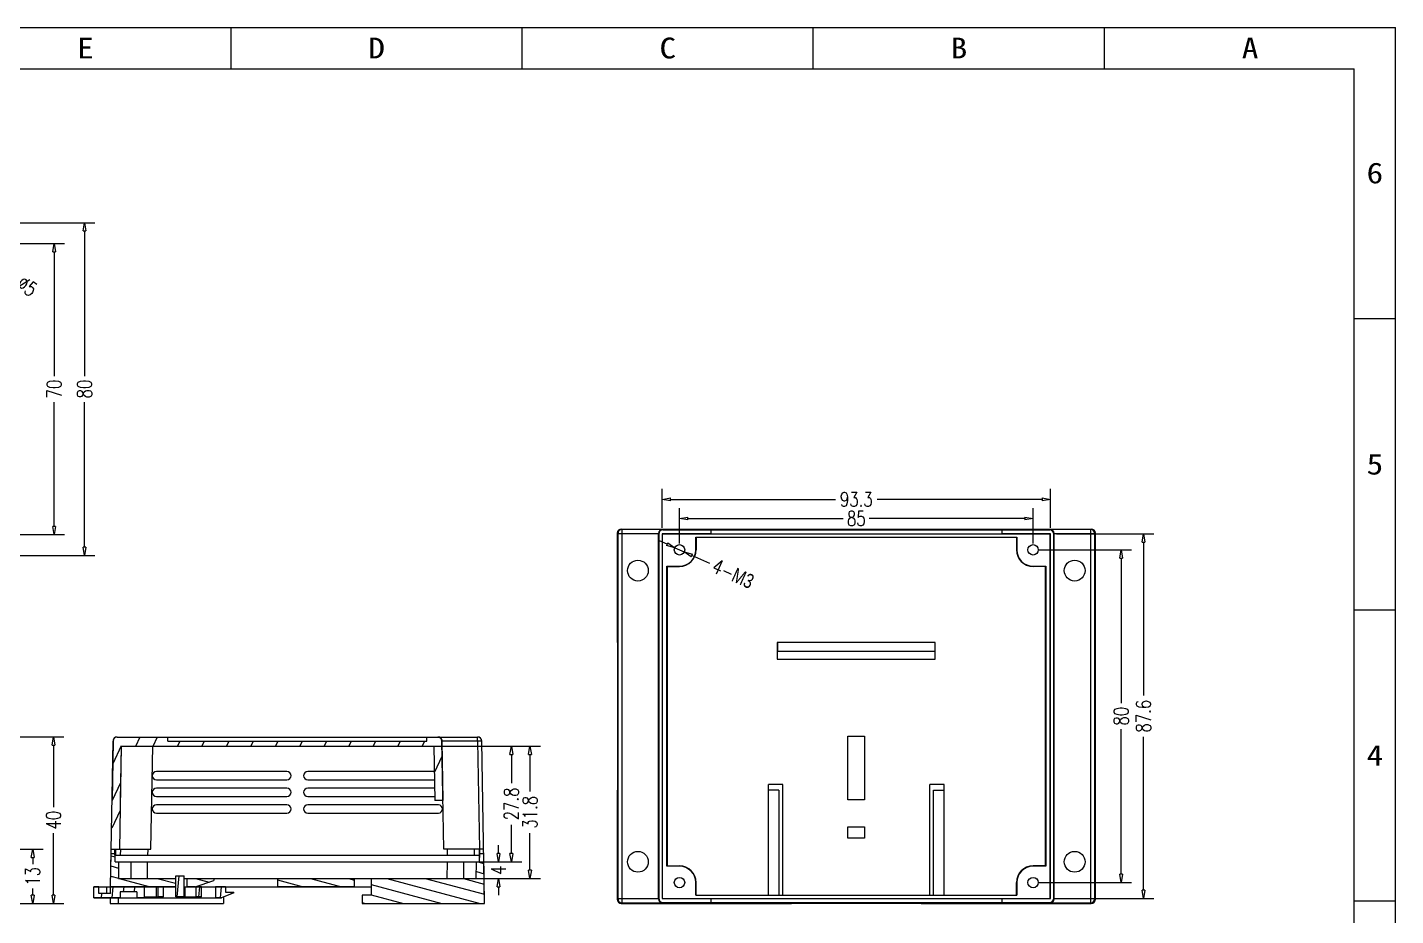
# Model space of a CAD drawing. Header units: millimetres. Extents: x -3453 to -2859, y 3361 to 3781.
# Drawn here: x -3188.4 to -2859.4, y 3567.4 to 3781 of the extents above; entities that cross this region are included whole.
import ezdxf
from ezdxf.enums import TextEntityAlignment as Align

# ---------------------------------------------------------------- set-up
doc = ezdxf.new("R2010")
doc.units = ezdxf.units.MM
doc.header["$LTSCALE"] = 0.5
doc.layers.add('02___PRT_ALL_AXES', color=7, linetype='Continuous')
doc.layers.add('dim', color=3, linetype='Continuous')
doc.styles.add('romans', font='romans.shx', dxfattribs={"width": 0.75, "bigfont": 'fangsong.shx'})
doc.styles.add('TEXTSTYLE_0', font='txt', dxfattribs={"width": 0.8})
doc.dimstyles.new('MSTD', dxfattribs={"dimtxt": 3.5, "dimasz": 2, "dimexe": 2.5, "dimexo": 1.5, "dimgap": 1, "dimtad": 0, "dimdsep": 46, "dimtxsty": 'romans', "dimblk": 'CLOSEDBLANK', "dimcen": 0, "dimclrd": 92, "dimclre": 92, "dimclrt": 3, "dimadec": 1, "dimazin": 2, "dimtfac": 0.5, "dimtmove": 0, "dimatfit": 3, "dimfxl": 0, "dimarcsym": 0})

# ---------------------------------------------------------------- blocks, each defined once
blk = doc.blocks.new('_ClosedBlank')
at = {"color": 0, "linetype": 'ByBlock', "lineweight": -2}
for p, q in [((-1, 0.17), (0, 0)), ((-1, 0.17), (-1, -0.17)), ((0, 0), (-1, -0.17))]:
    blk.add_line(p, q, dxfattribs=at)
blk = doc.blocks.new('*D10')
at = {"layer": 'Defpoints', "color": 0, "transparency": 16777216}
for p in [(-5899.68, 469.08), (-5873.77, 469.08), (-5899.32, 437.28)]:
    blk.add_point(p, dxfattribs=at)
at = {"layer": 'dim', "color": 92, "lineweight": -2, "transparency": 16777216}
for p, q in [((-5898.18, 469.08), (-5871.27, 469.08)), ((-5873.77, 467.08), (-5873.77, 458.18)), ((-5873.77, 439.28), (-5873.77, 448.18)), ((-5897.82, 437.28), (-5871.27, 437.28))]:
    blk.add_line(p, q, dxfattribs=at)
at = {"layer": 'dim', "color": 92, "lineweight": -2, "transparency": 16777216, "xscale": 2, "yscale": 2, "zscale": 2}
for p, rotation in [((-5873.77, 469.08), 90), ((-5873.77, 437.28), 270)]:
    blk.add_blockref('_ClosedBlank', p, dxfattribs=dict(at, rotation=rotation))
at = {"layer": 'dim', "color": 3, "transparency": 16777216, "insert": (-5873.77, 453.18), "char_height": 3.5, "attachment_point": 5, "rotation": 90, "style": 'romans'}
blk.add_mtext('31.8', dxfattribs=at)
blk = doc.blocks.new('*D11')
at = {"layer": 'Defpoints', "color": 0, "transparency": 16777216}
for p in [(-5889.7, 441.28), (-5889.7, 437.28), (-5881.34, 437.28)]:
    blk.add_point(p, dxfattribs=at)
at = {"layer": 'dim', "color": 92, "lineweight": -2, "transparency": 16777216}
for p, q in [((-5881.34, 443.28), (-5881.34, 445.28)), ((-5888.2, 441.28), (-5878.84, 441.28)), ((-5881.34, 441.28), (-5881.34, 441.21)), ((-5888.2, 437.28), (-5878.84, 437.28)), ((-5881.34, 437.28), (-5881.34, 437.34)), ((-5881.34, 435.28), (-5881.34, 433.28))]:
    blk.add_line(p, q, dxfattribs=at)
at = {"layer": 'dim', "color": 92, "lineweight": -2, "transparency": 16777216, "xscale": 2, "yscale": 2, "zscale": 2}
for p, rotation in [((-5881.34, 441.28), 270), ((-5881.34, 437.28), 90)]:
    blk.add_blockref('_ClosedBlank', p, dxfattribs=dict(at, rotation=rotation))
at = {"layer": 'dim', "color": 3, "transparency": 16777216, "insert": (-5881.34, 439.28), "char_height": 3.5, "attachment_point": 5, "rotation": 90, "style": 'romans'}
blk.add_mtext('4', dxfattribs=at)
blk = doc.blocks.new('*D2')
at = {"layer": 'Defpoints', "color": 0, "transparency": 16777216}
for p in [(-5891.59, 469.08), (-5888.2, 441.28), (-5878.25, 441.28)]:
    blk.add_point(p, dxfattribs=at)
at = {"layer": 'dim', "color": 92, "lineweight": -2, "transparency": 16777216}
for p, q in [((-5890.09, 469.08), (-5875.75, 469.08)), ((-5878.25, 467.08), (-5878.25, 460.18)), ((-5878.25, 443.28), (-5878.25, 450.18)), ((-5886.7, 441.28), (-5875.75, 441.28))]:
    blk.add_line(p, q, dxfattribs=at)
at = {"layer": 'dim', "color": 92, "lineweight": -2, "transparency": 16777216, "xscale": 2, "yscale": 2, "zscale": 2}
for p, rotation in [((-5878.25, 469.08), 90), ((-5878.25, 441.28), 270)]:
    blk.add_blockref('_ClosedBlank', p, dxfattribs=dict(at, rotation=rotation))
at = {"layer": 'dim', "color": 3, "transparency": 16777216, "insert": (-5878.25, 455.18), "char_height": 3.5, "attachment_point": 5, "rotation": 90, "style": 'romans'}
blk.add_mtext('27.8', dxfattribs=at)
blk = doc.blocks.new('*D13')
at = {"layer": 'Defpoints', "color": 0, "transparency": 16777216}
for p in [(-6009.23, 589.92), (-6009.23, 519.92), (-5988.17, 519.92)]:
    blk.add_point(p, dxfattribs=at)
at = {"layer": 'dim', "color": 92, "lineweight": -2, "transparency": 16777216}
for p, q in [((-6007.73, 589.92), (-5985.67, 589.92)), ((-5988.17, 587.92), (-5988.17, 558.04)), ((-5988.17, 521.92), (-5988.17, 551.79)), ((-6007.73, 519.92), (-5985.67, 519.92))]:
    blk.add_line(p, q, dxfattribs=at)
at = {"layer": 'dim', "color": 92, "lineweight": -2, "transparency": 16777216, "xscale": 2, "yscale": 2, "zscale": 2}
for p, rotation in [((-5988.17, 589.92), 90), ((-5988.17, 519.92), 270)]:
    blk.add_blockref('_ClosedBlank', p, dxfattribs=dict(at, rotation=rotation))
at = {"layer": 'dim', "color": 3, "transparency": 16777216, "insert": (-5988.17, 554.92), "char_height": 3.5, "attachment_point": 5, "rotation": 90, "style": 'romans'}
blk.add_mtext('70', dxfattribs=at)
blk = doc.blocks.new('*D16')
at = {"layer": 'Defpoints', "color": 0, "transparency": 16777216}
for p in [(-6019.23, 594.92), (-6019.23, 514.92), (-5980.87, 514.92)]:
    blk.add_point(p, dxfattribs=at)
at = {"layer": 'dim', "color": 92, "lineweight": -2, "transparency": 16777216}
for p, q in [((-6017.73, 594.92), (-5978.37, 594.92)), ((-5980.87, 592.92), (-5980.87, 558.04)), ((-5980.87, 516.92), (-5980.87, 551.79)), ((-6017.73, 514.92), (-5978.37, 514.92))]:
    blk.add_line(p, q, dxfattribs=at)
at = {"layer": 'dim', "color": 92, "lineweight": -2, "transparency": 16777216, "xscale": 2, "yscale": 2, "zscale": 2}
for p, rotation in [((-5980.87, 594.92), 90), ((-5980.87, 514.92), 270)]:
    blk.add_blockref('_ClosedBlank', p, dxfattribs=dict(at, rotation=rotation))
at = {"layer": 'dim', "color": 3, "transparency": 16777216, "insert": (-5980.87, 554.92), "char_height": 3.5, "attachment_point": 5, "rotation": 90, "style": 'romans'}
blk.add_mtext('80', dxfattribs=at)
blk = doc.blocks.new('*D18')
at = {"layer": 'Defpoints', "color": 0, "transparency": 16777216}
for p in [(-6015.23, 471.28), (-5988.34, 471.28), (-6004.23, 431.28)]:
    blk.add_point(p, dxfattribs=at)
at = {"layer": 'dim', "color": 92, "lineweight": -2, "transparency": 16777216}
for p, q in [((-6013.73, 471.28), (-5985.84, 471.28)), ((-5988.34, 469.28), (-5988.34, 454.4)), ((-5988.34, 433.28), (-5988.34, 448.15)), ((-6002.73, 431.28), (-5985.84, 431.28))]:
    blk.add_line(p, q, dxfattribs=at)
at = {"layer": 'dim', "color": 92, "lineweight": -2, "transparency": 16777216, "xscale": 2, "yscale": 2, "zscale": 2}
for p, rotation in [((-5988.34, 471.28), 90), ((-5988.34, 431.28), 270)]:
    blk.add_blockref('_ClosedBlank', p, dxfattribs=dict(at, rotation=rotation))
at = {"layer": 'dim', "color": 3, "transparency": 16777216, "insert": (-5988.34, 451.28), "char_height": 3.5, "attachment_point": 5, "rotation": 90, "style": 'romans'}
blk.add_mtext('40', dxfattribs=at)
blk = doc.blocks.new('*D21')
at = {"layer": 'Defpoints', "color": 0, "transparency": 16777216}
for p in [(-6014.23, 444.28), (-6001.96, 431.28), (-5993.33, 431.28)]:
    blk.add_point(p, dxfattribs=at)
at = {"layer": 'dim', "color": 92, "lineweight": -2, "transparency": 16777216}
for p, q in [((-6012.73, 444.28), (-5990.83, 444.28)), ((-5993.33, 442.28), (-5993.33, 440.71)), ((-5993.33, 433.28), (-5993.33, 434.84)), ((-6000.46, 431.28), (-5990.83, 431.28))]:
    blk.add_line(p, q, dxfattribs=at)
at = {"layer": 'dim', "color": 92, "lineweight": -2, "transparency": 16777216, "xscale": 2, "yscale": 2, "zscale": 2}
for p, rotation in [((-5993.33, 444.28), 90), ((-5993.33, 431.28), 270)]:
    blk.add_blockref('_ClosedBlank', p, dxfattribs=dict(at, rotation=rotation))
at = {"layer": 'dim', "color": 3, "transparency": 16777216, "insert": (-5993.33, 437.78), "char_height": 3.5, "attachment_point": 5, "rotation": 90, "style": 'romans'}
blk.add_mtext('13', dxfattribs=at)
blk = doc.blocks.new('*D22')
at = {"layer": 'Defpoints', "color": 0, "transparency": 16777216}
for p in [(-5748.67, 528.4), (-5841.97, 520.08), (-5748.67, 520.08)]:
    blk.add_point(p, dxfattribs=at)
at = {"layer": 'dim', "color": 92, "lineweight": -2, "transparency": 16777216}
for p, q in [((-5841.97, 521.58), (-5841.97, 530.9)), ((-5748.67, 521.58), (-5748.67, 530.9)), ((-5839.97, 528.4), (-5800.32, 528.4)), ((-5750.67, 528.4), (-5790.32, 528.4))]:
    blk.add_line(p, q, dxfattribs=at)
at = {"layer": 'dim', "color": 92, "lineweight": -2, "transparency": 16777216, "xscale": 2, "yscale": 2, "zscale": 2, "rotation": 180}
blk.add_blockref('_ClosedBlank', (-5841.97, 528.4), dxfattribs=at)
at = {"layer": 'dim', "color": 92, "lineweight": -2, "transparency": 16777216, "xscale": 2, "yscale": 2, "zscale": 2}
blk.add_blockref('_ClosedBlank', (-5748.67, 528.4), dxfattribs=at)
at = {"layer": 'dim', "color": 3, "transparency": 16777216, "insert": (-5795.32, 528.4), "char_height": 3.5, "attachment_point": 5, "style": 'romans'}
blk.add_mtext('93.3', dxfattribs=at)
blk = doc.blocks.new('*D23')
at = {"layer": 'Defpoints', "color": 0, "transparency": 16777216}
for p in [(-5748.67, 520.08), (-5748.67, 432.48), (-5726.29, 432.48)]:
    blk.add_point(p, dxfattribs=at)
at = {"layer": 'dim', "color": 92, "lineweight": -2, "transparency": 16777216}
for p, q in [((-5747.17, 520.08), (-5723.79, 520.08)), ((-5726.29, 518.08), (-5726.29, 481.28)), ((-5726.29, 434.48), (-5726.29, 471.28)), ((-5747.17, 432.48), (-5723.79, 432.48))]:
    blk.add_line(p, q, dxfattribs=at)
at = {"layer": 'dim', "color": 92, "lineweight": -2, "transparency": 16777216, "xscale": 2, "yscale": 2, "zscale": 2}
for p, rotation in [((-5726.29, 520.08), 90), ((-5726.29, 432.48), 270)]:
    blk.add_blockref('_ClosedBlank', p, dxfattribs=dict(at, rotation=rotation))
at = {"layer": 'dim', "color": 3, "transparency": 16777216, "insert": (-5726.29, 476.28), "char_height": 3.5, "attachment_point": 5, "rotation": 90, "style": 'romans'}
blk.add_mtext('87.6', dxfattribs=at)
blk = doc.blocks.new('*D24')
at = {"layer": 'Defpoints', "color": 0, "transparency": 16777216}
for p in [(-5752.82, 523.81), (-5837.82, 516.28), (-5752.82, 516.28)]:
    blk.add_point(p, dxfattribs=at)
at = {"layer": 'dim', "color": 92, "lineweight": -2, "transparency": 16777216}
for p, q in [((-5837.82, 517.78), (-5837.82, 526.31)), ((-5835.82, 523.81), (-5798.45, 523.81)), ((-5754.82, 523.81), (-5792.2, 523.81)), ((-5752.82, 517.78), (-5752.82, 526.31))]:
    blk.add_line(p, q, dxfattribs=at)
at = {"layer": 'dim', "color": 92, "lineweight": -2, "transparency": 16777216, "xscale": 2, "yscale": 2, "zscale": 2, "rotation": 180}
blk.add_blockref('_ClosedBlank', (-5837.82, 523.81), dxfattribs=at)
at = {"layer": 'dim', "color": 92, "lineweight": -2, "transparency": 16777216, "xscale": 2, "yscale": 2, "zscale": 2}
blk.add_blockref('_ClosedBlank', (-5752.82, 523.81), dxfattribs=at)
at = {"layer": 'dim', "color": 3, "transparency": 16777216, "insert": (-5795.32, 523.81), "char_height": 3.5, "attachment_point": 5, "style": 'romans'}
blk.add_mtext('85', dxfattribs=at)
blk = doc.blocks.new('*D25')
at = {"layer": 'Defpoints', "color": 0, "transparency": 16777216}
for p in [(-5752.82, 516.28), (-5752.82, 436.28), (-5731.62, 436.28)]:
    blk.add_point(p, dxfattribs=at)
at = {"layer": 'dim', "color": 92, "lineweight": -2, "transparency": 16777216}
for p, q in [((-5751.32, 516.28), (-5729.12, 516.28)), ((-5731.62, 514.28), (-5731.62, 479.4)), ((-5731.62, 438.28), (-5731.62, 473.15)), ((-5751.32, 436.28), (-5729.12, 436.28))]:
    blk.add_line(p, q, dxfattribs=at)
at = {"layer": 'dim', "color": 92, "lineweight": -2, "transparency": 16777216, "xscale": 2, "yscale": 2, "zscale": 2}
for p, rotation in [((-5731.62, 516.28), 90), ((-5731.62, 436.28), 270)]:
    blk.add_blockref('_ClosedBlank', p, dxfattribs=dict(at, rotation=rotation))
at = {"layer": 'dim', "color": 3, "transparency": 16777216, "insert": (-5731.62, 476.28), "char_height": 3.5, "attachment_point": 5, "rotation": 90, "style": 'romans'}
blk.add_mtext('80', dxfattribs=at)
blk = doc.blocks.new('SUN_6HWZ35TKK40GSGJE8VEUYAXIAKM')
at = {"color": 7, "linetype": 'Continuous'}
for p, q in [((-594, 420), (0, 420)), ((-280, 410), (-280, 420)), ((-210, 410), (-210, 420)), ((-140, 410), (-140, 420)), ((-70, 410), (-70, 420)), ((0, 0), (0, 420)), ((-584, 410), (-10, 410)), ((-10, 10), (-10, 410)), ((-10, 350), (0, 350)), ((-10, 280), (0, 280)), ((-10, 210), (0, 210))]:
    blk.add_line(p, q, dxfattribs=at)
at = {"color": 2, "linetype": 'Continuous', "style": 'TEXTSTYLE_0', "width": 1.2}
for s, p, p2 in [('E', (-316.99, 412.53), (-312.99, 412.53)), ('D', (-246.99, 412.53), (-242.99, 412.53)), ('C', (-176.99, 412.53), (-172.99, 412.53)), ('B', (-106.99, 412.53), (-102.99, 412.53)), ('A', (-36.99, 412.53), (-32.99, 412.53)), ('6', (-6.99, 382.5), (-2.99, 382.5)), ('5', (-6.99, 312.5), (-2.99, 312.5)), ('4', (-6.99, 242.5), (-2.99, 242.5))]:
    blk.add_text(s, height=5, dxfattribs=at).set_placement(p, p2, align=Align.FIT)
blk = doc.blocks.new('*D26')
at = {"layer": 'Defpoints', "color": 0, "transparency": 16777216}
for p in [(-6011.27, 591.36), (-6007.19, 588.47)]:
    blk.add_point(p, dxfattribs=at)
at = {"layer": 'dim', "color": 92, "lineweight": -2, "transparency": 16777216}
for p, q in [((-6012.9, 592.52), (-6014.53, 593.68)), ((-6011.27, 591.36), (-6007.19, 588.47)), ((-6001.65, 584.54), (-6005.56, 587.31))]:
    blk.add_line(p, q, dxfattribs=at)
at = {"layer": 'dim', "color": 92, "lineweight": -2, "transparency": 16777216, "xscale": 2, "yscale": 2, "zscale": 2}
for p, rotation in [((-6011.27, 591.36), 324.6416055466423), ((-6007.19, 588.47), 144.6416055466423)]:
    blk.add_blockref('_ClosedBlank', p, dxfattribs=dict(at, rotation=rotation))
at = {"layer": 'dim', "color": 3, "transparency": 16777216, "insert": (-5996.81, 581.1), "char_height": 3.5, "attachment_point": 5, "rotation": 324.6416, "style": 'romans'}
blk.add_mtext('4-∅5', dxfattribs=at)
blk = doc.blocks.new('*D28')
at = {"layer": 'Defpoints', "color": 0, "transparency": 16777216}
for p in [(-5838.96, 516.79), (-5836.68, 515.76)]:
    blk.add_point(p, dxfattribs=at)
at = {"layer": 'dim', "color": 92, "lineweight": -2, "transparency": 16777216}
for p, q in [((-5840.78, 517.61), (-5842.61, 518.43)), ((-5838.96, 516.79), (-5836.68, 515.76)), ((-5830.54, 513), (-5834.86, 514.94))]:
    blk.add_line(p, q, dxfattribs=at)
at = {"layer": 'dim', "color": 92, "lineweight": -2, "transparency": 16777216, "xscale": 2, "yscale": 2, "zscale": 2}
for p, rotation in [((-5838.96, 516.79), 335.7683652961153), ((-5836.68, 515.76), 155.7683652961154)]:
    blk.add_blockref('_ClosedBlank', p, dxfattribs=dict(at, rotation=rotation))
at = {"layer": 'dim', "color": 3, "transparency": 16777216, "insert": (-5824.93, 510.48), "char_height": 3.5, "attachment_point": 5, "rotation": 335.7684, "style": 'romans'}
blk.add_mtext('4-{\\fArial|b0|i0|c0|p32;M3}', dxfattribs=at)

msp = doc.modelspace()

# ---------------------------------------------------------------- hatches: boundary and pattern name
at = {"linetype": 'Continuous'}
h = msp.add_hatch(dxfattribs=at)
h.set_pattern_fill('DEFAULT__2', color=2, scale=2.38068, angle=165, style=0, pattern_type=0)
h.set_pattern_definition([(165, (-3482.8557, 3328.4485), (-0.616165, -2.29956), [])])
edge = h.paths.add_edge_path()
edge.add_line((-3107.89, 3570.362), (-3078.44, 3570.362))
edge.add_line((-3107.89, 3572.362), (-3107.89, 3570.362))
edge.add_line((-3105.69, 3572.362), (-3107.89, 3572.362))
edge.add_line((-3105.69, 3576.362), (-3105.69, 3572.362))
edge.add_line((-3105.69, 3576.362), (-3080.44, 3576.362))
edge.add_line((-3080.44, 3576.362), (-3080.371, 3580.362))
edge.add_line((-3080.371, 3580.362), (-3079.64, 3580.362))
edge.add_line((-3079.64, 3580.362), (-3079.605, 3582.362))
edge.add_line((-3079.605, 3582.362), (-3078.65, 3582.362))
edge.add_line((-3078.44, 3570.362), (-3078.65, 3582.362))
edge = h.paths.add_edge_path()
edge.add_line((-3109.69, 3574.362), (-3128.24, 3574.362))
edge.add_line((-3128.24, 3576.362), (-3128.24, 3574.362))
edge.add_line((-3128.24, 3576.362), (-3109.69, 3576.362))
edge.add_line((-3109.69, 3574.362), (-3109.69, 3576.362))
edge = h.paths.add_edge_path()
edge.add_line((-3148.04, 3574.362), (-3150.04, 3574.362))
edge.add_line((-3150.04, 3576.362), (-3150.04, 3574.362))
edge.add_line((-3150.04, 3576.362), (-3143.54, 3576.362))
edge.add_line((-3143.54, 3576.362), (-3143.54, 3575.862))
edge.add_line((-3148.04, 3574.362), (-3143.54, 3575.862))
edge = h.paths.add_edge_path()
edge.add_line((-3152.74, 3574.362), (-3168.371, 3574.362))
edge.add_line((-3168.371, 3574.362), (-3168.231, 3582.362))
edge.add_line((-3168.231, 3582.362), (-3167.275, 3582.362))
edge.add_line((-3167.24, 3580.362), (-3167.275, 3582.362))
edge.add_line((-3167.24, 3580.362), (-3166.44, 3580.362))
edge.add_line((-3166.44, 3580.362), (-3166.44, 3576.362))
edge.add_line((-3166.44, 3576.362), (-3152.74, 3576.362))
edge.add_line((-3152.74, 3576.362), (-3152.74, 3574.362))
h = msp.add_hatch(dxfattribs=at)
h.set_pattern_fill('A', color=2, scale=2.588668, angle=85, style=0, pattern_type=0)
h.set_pattern_definition([(85, (-3482.8557, 3328.4485), (-2.578817, 0.225617), [])])
edge = h.paths.add_edge_path()
edge.add_line((-3141.69, 3571.662), (-3143.14, 3571.662))
edge.add_line((-3143.14, 3574.362), (-3143.14, 3571.662))
edge.add_line((-3140.69, 3574.362), (-3143.14, 3574.362))
edge.add_line((-3140.69, 3574.362), (-3140.69, 3573.062))
edge.add_line((-3140.69, 3573.062), (-3138.69, 3573.062))
edge.add_line((-3138.69, 3572.862), (-3138.69, 3573.062))
edge.add_line((-3138.69, 3572.862), (-3141.69, 3571.662))
edge = h.paths.add_edge_path()
edge.add_line((-3160.24, 3571.662), (-3162.04, 3571.662))
edge.add_line((-3162.04, 3573.162), (-3162.04, 3571.662))
edge.add_line((-3162.04, 3573.162), (-3166.04, 3573.162))
edge.add_line((-3166.04, 3573.162), (-3166.04, 3571.662))
edge.add_line((-3166.04, 3571.662), (-3172.34, 3571.662))
edge.add_line((-3172.34, 3571.662), (-3172.34, 3574.362))
edge.add_line((-3171.14, 3574.362), (-3172.34, 3574.362))
edge.add_line((-3171.14, 3572.762), (-3171.14, 3574.362))
edge.add_line((-3168.34, 3572.762), (-3171.14, 3572.762))
edge.add_line((-3168.34, 3572.762), (-3168.34, 3574.362))
edge.add_line((-3160.24, 3574.362), (-3168.34, 3574.362))
edge.add_line((-3160.24, 3574.362), (-3160.24, 3571.662))
edge = h.paths.add_edge_path()
edge.add_line((-3146.466, 3571.962), (-3147.779, 3571.962))
edge.add_line((-3147.779, 3571.962), (-3147.779, 3574.362))
edge.add_line((-3146.466, 3574.362), (-3147.779, 3574.362))
edge.add_line((-3146.466, 3571.962), (-3146.466, 3574.362))
edge = h.paths.add_edge_path()
edge.add_line((-3150.69, 3571.962), (-3152.69, 3571.962))
edge.add_line((-3152.69, 3571.962), (-3152.69, 3576.962))
edge.add_line((-3152.69, 3576.962), (-3150.69, 3576.962))
edge.add_line((-3150.69, 3571.962), (-3150.69, 3576.962))
edge = h.paths.add_edge_path()
edge.add_line((-3155.602, 3571.962), (-3156.915, 3571.962))
edge.add_line((-3156.915, 3571.962), (-3156.915, 3574.362))
edge.add_line((-3155.602, 3574.362), (-3156.915, 3574.362))
edge.add_line((-3155.602, 3571.962), (-3155.602, 3574.362))

# ---------------------------------------------------------------- linework, layer by layer
at = {"color": 7, "linetype": 'Continuous'}
for p, q in [((-3046.566, 3659.362), (-3046.566, 3633.182)), ((-3046.426, 3659.222), (-3046.566, 3659.362)), ((-3046.426, 3659.222), (-3046.426, 3571.502)), ((-3036.635, 3659.222), (-3046.426, 3659.222)), ((-3045.426, 3660.222), (-3045.566, 3660.362)), ((-3045.566, 3660.362), (-2932.565, 3660.362)), ((-3045.426, 3660.222), (-3045.426, 3570.502)), ((-3035.653, 3660.222), (-3045.426, 3660.222)), ((-3036.635, 3571.519), (-3036.635, 3659.205)), ((-3036.566, 3659.135), (-3036.635, 3659.205)), ((-3036.566, 3659.135), (-3036.566, 3571.589)), ((-3035.768, 3659.214), (-3035.768, 3571.51)), ((-3035.768, 3659.214), (-3035.716, 3659.162)), ((-3024.066, 3659.214), (-3035.768, 3659.214)), ((-3035.716, 3659.162), (-3035.716, 3571.562)), ((-2942.416, 3659.162), (-3035.716, 3659.162)), ((-3035.566, 3660.135), (-3035.653, 3660.222)), ((-3035.566, 3660.135), (-3024.066, 3660.135)), ((-3027.635, 3655.362), (-3027.635, 3658.432)), ((-3027.566, 3658.362), (-3027.635, 3658.432)), ((-3027.635, 3658.432), (-2950.496, 3658.432)), ((-3027.566, 3658.362), (-3027.566, 3655.362)), ((-2950.566, 3658.362), (-3027.566, 3658.362)), ((-3024.066, 3660.153), (-2954.066, 3660.153)), ((-3024.066, 3660.135), (-3024.066, 3659.214)), ((-3024.066, 3659.197), (-2954.066, 3659.197)), ((-2954.066, 3660.135), (-2954.066, 3659.214)), ((-2954.066, 3660.135), (-2942.565, 3660.135)), ((-2942.363, 3659.214), (-2954.066, 3659.214)), ((-2950.566, 3658.362), (-2950.496, 3658.432)), ((-2950.566, 3658.362), (-2950.566, 3655.362)), ((-2950.496, 3658.432), (-2950.496, 3655.362)), ((-2942.479, 3660.222), (-2942.565, 3660.135)), ((-2932.705, 3660.222), (-2942.479, 3660.222)), ((-2942.363, 3659.214), (-2942.416, 3659.162)), ((-2942.416, 3571.562), (-2942.416, 3659.162)), ((-2942.363, 3571.51), (-2942.363, 3659.214)), ((-2941.496, 3659.205), (-2941.566, 3659.135)), ((-2941.566, 3571.589), (-2941.566, 3659.135)), ((-2931.706, 3659.222), (-2941.496, 3659.222)), ((-2941.496, 3571.519), (-2941.496, 3659.205)), ((-2932.565, 3660.362), (-2932.705, 3660.222)), ((-2932.705, 3570.502), (-2932.705, 3660.222)), ((-2931.566, 3659.362), (-2931.706, 3659.222)), ((-2931.706, 3571.502), (-2931.706, 3659.222)), ((-2931.566, 3633.182), (-2931.566, 3659.362)), ((-3027.566, 3655.362), (-3027.635, 3655.362)), ((-2950.566, 3655.362), (-2950.496, 3655.362)), ((-3034.635, 3579.292), (-3034.635, 3651.432)), ((-3034.566, 3651.362), (-3034.635, 3651.432)), ((-3034.635, 3651.432), (-3031.566, 3651.432)), ((-3034.566, 3651.362), (-3034.566, 3579.362)), ((-3034.566, 3651.362), (-3031.566, 3651.362)), ((-3031.566, 3651.362), (-3031.566, 3651.432)), ((-2946.566, 3651.432), (-2943.496, 3651.432)), ((-2946.566, 3651.362), (-2946.566, 3651.432)), ((-2943.566, 3651.362), (-2946.566, 3651.362)), ((-2943.566, 3651.362), (-2943.496, 3651.432)), ((-2943.566, 3579.362), (-2943.566, 3651.362)), ((-2943.496, 3651.432), (-2943.496, 3579.292)), ((-3046.566, 3633.182), (-3046.496, 3633.112)), ((-3046.496, 3633.112), (-3046.496, 3597.612)), ((-3008.066, 3633.112), (-3008.066, 3629.112)), ((-2970.066, 3633.112), (-3008.066, 3633.112)), ((-3007.966, 3630.912), (-3007.966, 3633.112)), ((-2970.166, 3633.112), (-2970.166, 3630.912)), ((-2970.066, 3629.112), (-2970.066, 3633.112)), ((-2931.566, 3633.182), (-2931.635, 3633.112)), ((-2931.635, 3633.112), (-2931.635, 3597.612)), ((-3008.066, 3629.112), (-2970.066, 3629.112)), ((-2970.166, 3630.912), (-3007.966, 3630.912)), ((-3168.371, 3574.362), (-3167.759, 3609.38)), ((-3167.759, 3609.38), (-3168.009, 3595.062)), ((-3166.76, 3610.362), (-3154.59, 3610.362)), ((-3166.76, 3610.362), (-3080.121, 3610.362)), ((-3154.59, 3609.362), (-3154.59, 3610.362)), ((-3154.59, 3609.362), (-3154.59, 3610.362)), ((-3154.59, 3609.362), (-3092.29, 3609.362)), ((-3154.59, 3609.362), (-3092.29, 3609.362)), ((-3092.29, 3609.362), (-3092.29, 3610.362)), ((-3092.29, 3610.362), (-3089.69, 3610.362)), ((-3092.29, 3609.362), (-3092.29, 3610.362)), ((-3088.69, 3609.38), (-3088.44, 3595.062)), ((-3080.121, 3609.38), (-3088.69, 3609.38)), ((-3088.236, 3583.362), (-3088.69, 3609.38)), ((-3080.121, 3609.38), (-3080.121, 3610.362)), ((-3080.121, 3609.38), (-3079.667, 3583.362)), ((-3078.44, 3570.362), (-3079.121, 3609.38)), ((-2991.066, 3595.262), (-2991.066, 3610.562)), ((-2991.066, 3610.562), (-2987.066, 3610.562)), ((-2987.066, 3610.562), (-2987.066, 3595.262)), ((-3165.809, 3608.162), (-3166.242, 3583.362)), ((-3165.809, 3608.162), (-3166.038, 3595.062)), ((-3165.809, 3608.162), (-3090.64, 3608.162)), ((-3165.809, 3608.162), (-3090.64, 3608.162)), ((-3158.645, 3583.362), (-3158.212, 3608.162)), ((-3090.64, 3608.162), (-3090.412, 3595.062)), ((-3090.64, 3608.162), (-3090.412, 3595.062)), ((-3125.94, 3602.062), (-3157.34, 3602.062)), ((-3157.34, 3600.062), (-3125.94, 3600.062)), ((-3090.534, 3602.062), (-3120.94, 3602.062)), ((-3120.94, 3600.062), (-3090.499, 3600.062)), ((-3010.166, 3572.362), (-3010.166, 3598.962)), ((-3006.716, 3598.962), (-3010.166, 3598.962)), ((-3006.716, 3572.362), (-3006.716, 3598.962)), ((-2967.966, 3598.962), (-2971.416, 3598.962)), ((-2971.416, 3572.362), (-2971.416, 3598.962)), ((-2967.966, 3572.362), (-2967.966, 3598.962)), ((-3125.94, 3598.062), (-3157.34, 3598.062)), ((-3157.34, 3596.062), (-3125.94, 3596.062)), ((-3090.464, 3598.062), (-3120.94, 3598.062)), ((-3120.94, 3596.062), (-3090.429, 3596.062)), ((-3046.566, 3597.542), (-3046.496, 3597.612)), ((-3046.566, 3597.542), (-3046.566, 3571.362)), ((-3007.666, 3597.612), (-3010.166, 3597.612)), ((-3007.666, 3597.612), (-3007.666, 3572.362)), ((-2970.466, 3597.612), (-2967.966, 3597.612)), ((-2970.466, 3572.362), (-2970.466, 3597.612)), ((-2931.566, 3597.542), (-2931.635, 3597.612)), ((-2931.566, 3571.362), (-2931.566, 3597.542)), ((-3125.94, 3594.062), (-3157.34, 3594.062)), ((-3089.54, 3594.062), (-3120.94, 3594.062)), ((-3088.44, 3595.062), (-3090.412, 3595.062)), ((-3088.44, 3595.062), (-3090.412, 3595.062)), ((-2987.066, 3595.262), (-2991.066, 3595.262)), ((-3157.34, 3592.062), (-3125.94, 3592.062)), ((-3120.94, 3592.062), (-3089.54, 3592.062)), ((-2991.066, 3588.762), (-2987.066, 3588.762)), ((-2991.066, 3586.062), (-2991.066, 3588.762)), ((-2987.066, 3586.062), (-2991.066, 3586.062)), ((-2987.066, 3588.762), (-2987.066, 3586.062)), ((-3168.213, 3583.362), (-3158.645, 3583.362)), ((-3167.24, 3580.362), (-3167.293, 3583.362)), ((-3167.14, 3583.362), (-3167.14, 3581.862)), ((-3165.987, 3583.362), (-3166.013, 3581.862)), ((-3159.414, 3583.362), (-3159.44, 3581.862)), ((-3078.667, 3583.362), (-3088.236, 3583.362)), ((-3087.467, 3583.362), (-3087.44, 3581.862)), ((-3080.867, 3581.862), (-3080.893, 3583.362)), ((-3079.74, 3583.362), (-3079.74, 3581.862)), ((-3079.64, 3580.362), (-3079.588, 3583.362)), ((-3168.371, 3574.362), (-3168.231, 3582.362)), ((-3168.231, 3582.362), (-3167.275, 3582.362)), ((-3168.231, 3582.362), (-3167.275, 3582.362)), ((-3167.24, 3580.362), (-3167.275, 3582.362)), ((-3167.24, 3580.362), (-3166.44, 3580.362)), ((-3167.24, 3580.362), (-3079.64, 3580.362)), ((-3079.74, 3581.862), (-3167.14, 3581.862)), ((-3166.44, 3580.362), (-3166.44, 3576.362)), ((-3166.44, 3580.362), (-3166.44, 3576.362)), ((-3163.44, 3576.362), (-3163.44, 3580.362)), ((-3159.44, 3576.362), (-3159.51, 3580.362)), ((-3087.44, 3576.362), (-3087.371, 3580.362)), ((-3083.44, 3576.362), (-3083.44, 3580.362)), ((-3080.44, 3576.362), (-3080.371, 3580.362)), ((-3080.44, 3576.362), (-3080.371, 3580.362)), ((-3080.371, 3580.362), (-3079.64, 3580.362)), ((-3079.64, 3580.362), (-3079.605, 3582.362)), ((-3079.605, 3582.362), (-3078.65, 3582.362)), ((-3079.605, 3582.362), (-3078.65, 3582.362)), ((-3078.44, 3570.362), (-3078.65, 3582.362)), ((-3034.566, 3579.362), (-3034.635, 3579.292)), ((-3031.566, 3579.292), (-3034.635, 3579.292)), ((-3034.566, 3579.362), (-3031.566, 3579.362)), ((-3031.566, 3579.362), (-3031.566, 3579.292)), ((-2943.566, 3579.362), (-2946.566, 3579.362)), ((-2946.566, 3579.362), (-2946.566, 3579.292)), ((-2943.496, 3579.292), (-2946.566, 3579.292)), ((-2943.566, 3579.362), (-2943.496, 3579.292)), ((-3166.44, 3576.362), (-3152.74, 3576.362)), ((-3166.44, 3576.362), (-3152.69, 3576.362)), ((-3152.74, 3576.362), (-3152.74, 3574.362)), ((-3152.74, 3576.362), (-3152.74, 3574.362)), ((-3152.69, 3571.962), (-3152.69, 3576.962)), ((-3152.69, 3576.962), (-3150.69, 3576.962)), ((-3152.69, 3571.962), (-3152.69, 3576.962)), ((-3152.69, 3576.962), (-3150.69, 3576.962)), ((-3150.69, 3571.962), (-3150.69, 3576.962)), ((-3150.69, 3571.962), (-3150.69, 3576.962)), ((-3150.69, 3576.362), (-3080.44, 3576.362)), ((-3150.04, 3576.362), (-3150.04, 3574.362)), ((-3150.04, 3576.362), (-3143.54, 3576.362)), ((-3150.04, 3576.362), (-3150.04, 3574.362)), ((-3148.04, 3574.362), (-3143.54, 3575.862)), ((-3148.04, 3574.362), (-3143.54, 3575.862)), ((-3143.54, 3576.362), (-3143.54, 3575.862)), ((-3143.54, 3576.362), (-3143.54, 3575.862)), ((-3128.24, 3576.362), (-3128.24, 3574.362)), ((-3128.24, 3576.362), (-3109.69, 3576.362)), ((-3128.24, 3576.362), (-3128.24, 3574.362)), ((-3109.69, 3574.362), (-3109.69, 3576.362)), ((-3109.69, 3574.362), (-3109.69, 3576.362)), ((-3105.69, 3576.362), (-3105.69, 3572.362)), ((-3105.69, 3576.362), (-3080.44, 3576.362)), ((-3105.69, 3576.362), (-3105.69, 3572.362)), ((-3172.34, 3571.662), (-3172.34, 3574.362)), ((-3171.14, 3574.362), (-3172.34, 3574.362)), ((-3172.34, 3571.662), (-3172.34, 3574.362)), ((-3172.34, 3574.362), (-3152.69, 3574.362)), ((-3171.14, 3572.762), (-3171.14, 3574.362)), ((-3171.14, 3572.762), (-3171.14, 3574.362)), ((-3168.34, 3572.762), (-3171.14, 3572.762)), ((-3168.34, 3572.762), (-3171.14, 3572.762)), ((-3169.34, 3574.362), (-3169.34, 3572.762)), ((-3152.74, 3574.362), (-3168.371, 3574.362)), ((-3168.34, 3572.762), (-3168.34, 3574.362)), ((-3160.24, 3574.362), (-3168.34, 3574.362)), ((-3168.34, 3572.762), (-3168.34, 3574.362)), ((-3162.04, 3573.162), (-3166.04, 3573.162)), ((-3166.04, 3573.162), (-3166.04, 3571.662)), ((-3166.04, 3573.162), (-3166.04, 3571.662)), ((-3162.04, 3573.162), (-3166.04, 3573.162)), ((-3162.04, 3573.162), (-3162.04, 3571.662)), ((-3162.04, 3573.162), (-3162.04, 3571.662)), ((-3160.24, 3574.362), (-3160.24, 3571.662)), ((-3160.24, 3574.362), (-3160.24, 3571.662)), ((-3157.383, 3574.362), (-3157.383, 3571.962)), ((-3156.915, 3571.962), (-3156.915, 3574.362)), ((-3155.602, 3574.362), (-3156.915, 3574.362)), ((-3156.915, 3571.962), (-3156.915, 3574.362)), ((-3155.602, 3571.962), (-3155.602, 3574.362)), ((-3155.602, 3571.962), (-3155.602, 3574.362)), ((-3150.69, 3574.362), (-3105.69, 3574.362)), ((-3150.516, 3574.362), (-3150.516, 3571.962)), ((-3148.04, 3574.362), (-3150.04, 3574.362)), ((-3147.779, 3571.962), (-3147.779, 3574.362)), ((-3146.466, 3574.362), (-3147.779, 3574.362)), ((-3147.779, 3571.962), (-3147.779, 3574.362)), ((-3146.466, 3571.962), (-3146.466, 3574.362)), ((-3146.466, 3571.962), (-3146.466, 3574.362)), ((-3143.14, 3574.362), (-3143.14, 3571.662)), ((-3140.69, 3574.362), (-3143.14, 3574.362)), ((-3143.14, 3574.362), (-3143.14, 3571.662)), ((-3138.69, 3572.862), (-3141.69, 3571.662)), ((-3138.69, 3572.862), (-3141.69, 3571.662)), ((-3140.69, 3574.362), (-3140.69, 3573.062)), ((-3140.69, 3574.362), (-3140.69, 3573.062)), ((-3140.69, 3573.062), (-3138.69, 3573.062)), ((-3140.69, 3573.062), (-3138.69, 3573.062)), ((-3138.69, 3572.862), (-3138.69, 3573.062)), ((-3138.69, 3572.862), (-3138.69, 3573.062)), ((-3109.69, 3574.362), (-3128.24, 3574.362)), ((-3027.635, 3572.362), (-3027.635, 3575.362)), ((-3027.566, 3575.362), (-3027.635, 3575.362)), ((-3027.566, 3572.362), (-3027.566, 3575.362)), ((-2950.566, 3575.362), (-2950.496, 3575.362)), ((-2950.566, 3572.362), (-2950.566, 3575.362)), ((-2950.496, 3575.362), (-2950.496, 3572.362)), ((-3166.04, 3571.662), (-3172.34, 3571.662)), ((-3172.34, 3571.662), (-3141.69, 3571.662)), ((-3168.418, 3571.662), (-3168.44, 3570.362)), ((-3168.44, 3570.362), (-3141.19, 3570.362)), ((-3166.44, 3570.362), (-3166.44, 3571.662)), ((-3160.24, 3571.662), (-3162.04, 3571.662)), ((-3160.24, 3571.962), (-3155.602, 3571.962)), ((-3155.602, 3571.962), (-3156.915, 3571.962)), ((-3150.69, 3571.962), (-3152.69, 3571.962)), ((-3150.69, 3571.962), (-3152.69, 3571.962)), ((-3150.681, 3571.962), (-3146.466, 3571.962)), ((-3146.466, 3571.962), (-3147.779, 3571.962)), ((-3141.69, 3571.662), (-3143.14, 3571.662)), ((-3141.19, 3571.862), (-3141.19, 3570.362)), ((-3107.89, 3572.362), (-3107.89, 3570.362)), ((-3105.69, 3572.362), (-3107.89, 3572.362)), ((-3105.69, 3572.362), (-3107.89, 3572.362)), ((-3107.89, 3572.362), (-3107.89, 3570.362)), ((-3107.89, 3570.362), (-3078.44, 3570.362)), ((-3107.89, 3570.362), (-3078.44, 3570.362)), ((-3046.566, 3571.362), (-3046.426, 3571.502)), ((-3046.426, 3571.502), (-3036.635, 3571.502)), ((-3045.566, 3570.362), (-3045.426, 3570.502)), ((-3045.566, 3570.362), (-3004.666, 3570.362)), ((-3045.426, 3570.502), (-3035.653, 3570.502)), ((-3036.635, 3571.519), (-3036.566, 3571.589)), ((-3035.768, 3571.51), (-3035.716, 3571.562)), ((-3035.768, 3571.51), (-3024.066, 3571.51)), ((-3035.716, 3571.562), (-2942.416, 3571.562)), ((-3035.653, 3570.502), (-3035.566, 3570.589)), ((-3035.566, 3570.589), (-3024.066, 3570.589)), ((-3027.635, 3572.362), (-2950.496, 3572.362)), ((-3024.066, 3571.527), (-2954.066, 3571.527)), ((-3024.066, 3571.51), (-3024.066, 3570.589)), ((-3024.066, 3570.572), (-2954.066, 3570.572)), ((-3004.666, 3570.432), (-2973.466, 3570.432)), ((-3004.666, 3570.432), (-3004.666, 3570.362)), ((-2973.466, 3570.432), (-2973.466, 3570.362)), ((-2973.466, 3570.362), (-2932.565, 3570.362)), ((-2954.066, 3571.51), (-2942.363, 3571.51)), ((-2954.066, 3571.51), (-2954.066, 3570.589)), ((-2954.066, 3570.589), (-2942.565, 3570.589)), ((-2942.565, 3570.589), (-2942.479, 3570.502)), ((-2942.479, 3570.502), (-2932.705, 3570.502)), ((-2942.363, 3571.51), (-2942.416, 3571.562)), ((-2941.566, 3571.589), (-2941.496, 3571.519)), ((-2941.496, 3571.502), (-2931.706, 3571.502)), ((-2932.705, 3570.502), (-2932.565, 3570.362)), ((-2931.706, 3571.502), (-2931.566, 3571.362))]:
    msp.add_line(p, q, dxfattribs=at)
at = {"color": 2, "linetype": 'Continuous'}
for p, q in [((-3161.307, 3610.362), (-3162.375, 3608.072)), ((-3157.145, 3610.362), (-3158.213, 3608.072)), ((-3151.725, 3609.362), (-3152.285, 3608.162)), ((-3145.839, 3609.362), (-3146.398, 3608.162)), ((-3139.952, 3609.362), (-3140.512, 3608.162)), ((-3134.066, 3609.362), (-3134.626, 3608.162)), ((-3128.18, 3609.362), (-3128.739, 3608.162)), ((-3122.293, 3609.362), (-3122.853, 3608.162)), ((-3116.407, 3609.362), (-3116.966, 3608.162)), ((-3110.52, 3609.362), (-3111.08, 3608.162)), ((-3104.634, 3609.362), (-3105.193, 3608.162)), ((-3098.747, 3609.362), (-3099.307, 3608.162)), ((-3092.861, 3609.362), (-3093.421, 3608.162)), ((-3165.789, 3608.218), (-3167.789, 3603.931)), ((-3088.628, 3605.816), (-3090.528, 3601.741)), ((-3165.944, 3599.361), (-3167.943, 3595.073)), ((-3166.06, 3592.705), (-3168.059, 3588.418))]:
    msp.add_line(p, q, dxfattribs=at)
at = {"color": 7, "linetype": 'Continuous'}
for centre, radius, start, end in [((-3045.425, 3659.222), 1, 90.02081, 179.97919), ((-2932.706, 3659.222), 1, 0.02082, 89.97918), ((-3031.566, 3655.362), 4, 270, 0), ((-3031.566, 3655.362), 3.93, 270, 0), ((-2946.566, 3655.362), 4, 180, 270), ((-2946.566, 3655.362), 3.93, 180, 270), ((-3166.76, 3609.362), 1, 90, 179), ((-3166.76, 3609.362), 1, 90, 179), ((-3089.69, 3609.362), 1, 1, 90), ((-3080.121, 3609.362), 1, 1, 90), ((-3157.34, 3601.062), 1, 90, 270), ((-3125.94, 3601.062), 1, 270, 90), ((-3120.94, 3601.062), 1, 90, 270), ((-3157.34, 3597.062), 1, 90, 270), ((-3125.94, 3597.062), 1, 270, 90), ((-3120.94, 3597.062), 1, 90, 270), ((-3157.34, 3593.062), 1, 90, 270), ((-3125.94, 3593.062), 1, 270, 90), ((-3120.94, 3593.062), 1, 90, 270), ((-3089.54, 3593.062), 1, 270, 90), ((-3031.566, 3575.362), 4, 0, 90), ((-3031.566, 3575.362), 3.93, 0, 90), ((-2946.566, 3575.362), 4, 90, 180), ((-2946.566, 3575.362), 3.93, 90, 180), ((-3045.425, 3571.502), 1, 180.02081, 269.97919), ((-2932.706, 3571.502), 1, 270.02082, 359.97918)]:
    msp.add_arc(centre, radius, start, end, dxfattribs=at)
for centre, major_axis, start_param, end_param in [((-3045.565, 3659.362), (0.707, -0.707), 2.3563468, 3.9268385), ((-3035.635, 3659.205), (0.707, -0.707), -2.3734955, -2.3563468), ((-3035.565, 3659.135), (0.707, -0.707), 2.3563468, 3.9268385), ((-2942.566, 3659.135), (0.707, 0.707), -0.7852459, 0.7852459), ((-2942.496, 3659.205), (0.707, 0.707), -0.7852459, -0.7680972), ((-2932.566, 3659.362), (0.707, 0.707), -0.7852459, 0.7852459), ((-3045.565, 3571.362), (0.707, 0.707), -3.9268385, -2.3563468), ((-3035.635, 3571.519), (0.707, 0.707), 2.3563468, 2.3734955), ((-3035.565, 3571.589), (-0.707, -0.707), -0.7852459, 0.7852459), ((-2942.566, 3571.589), (-0.707, 0.707), 2.3563468, 3.9268385), ((-2942.496, 3571.519), (0.707, -0.707), 0.7680972, 0.7852459), ((-2932.566, 3571.362), (0.707, -0.707), -0.7852459, 0.7852459)]:
    msp.add_ellipse(centre, major_axis=major_axis, ratio=0.9996955, start_param=start_param, end_param=end_param, dxfattribs=at)
for points, start_tangent, end_tangent in [([(-3035.653, 3660.222), (-3035.866, 3660.195), (-3036.079, 3660.116), (-3036.278, 3659.982), (-3036.451, 3659.791), (-3036.58, 3659.537), (-3036.635, 3659.222)], (-0.9998423, -0.0177569), (-0.017148, -0.999853)), ([(-2941.496, 3659.222), (-2941.551, 3659.537), (-2941.68, 3659.791), (-2941.853, 3659.982), (-2942.053, 3660.116), (-2942.266, 3660.195), (-2942.479, 3660.222)], (-0.017148, 0.999853), (-0.9998423, 0.0177569)), ([(-3166.76, 3610.362), (-3166.781, 3610.362), (-3166.804, 3610.361), (-3166.826, 3610.36), (-3166.849, 3610.358), (-3166.871, 3610.356), (-3166.894, 3610.353), (-3166.917, 3610.35), (-3166.94, 3610.346), (-3166.963, 3610.341), (-3166.986, 3610.336), (-3167.009, 3610.33), (-3167.032, 3610.324), (-3167.055, 3610.317), (-3167.078, 3610.31), (-3167.101, 3610.302), (-3167.124, 3610.293), (-3167.147, 3610.284), (-3167.169, 3610.274), (-3167.192, 3610.264), (-3167.214, 3610.253), (-3167.237, 3610.241), (-3167.258, 3610.229), (-3167.28, 3610.216), (-3167.302, 3610.202), (-3167.323, 3610.188), (-3167.343, 3610.174), (-3167.364, 3610.159), (-3167.384, 3610.143), (-3167.404, 3610.127), (-3167.423, 3610.11), (-3167.442, 3610.093), (-3167.46, 3610.075), (-3167.478, 3610.057), (-3167.496, 3610.039), (-3167.513, 3610.02), (-3167.53, 3610), (-3167.546, 3609.98), (-3167.561, 3609.96), (-3167.576, 3609.94), (-3167.59, 3609.919), (-3167.604, 3609.897), (-3167.617, 3609.876), (-3167.63, 3609.854), (-3167.642, 3609.832), (-3167.653, 3609.81), (-3167.664, 3609.788), (-3167.675, 3609.765), (-3167.684, 3609.743), (-3167.693, 3609.72), (-3167.702, 3609.697), (-3167.71, 3609.674), (-3167.717, 3609.651), (-3167.723, 3609.628), (-3167.729, 3609.605), (-3167.735, 3609.582), (-3167.74, 3609.559), (-3167.744, 3609.537), (-3167.748, 3609.514), (-3167.751, 3609.491), (-3167.754, 3609.468), (-3167.756, 3609.446), (-3167.758, 3609.424), (-3167.759, 3609.401), (-3167.759, 3609.38)], (-1, 0), (-0.0174524, -0.9998477)), ([(-3089.69, 3610.362), (-3089.668, 3610.362), (-3089.646, 3610.361), (-3089.624, 3610.36), (-3089.601, 3610.358), (-3089.578, 3610.356), (-3089.556, 3610.353), (-3089.533, 3610.35), (-3089.51, 3610.346), (-3089.487, 3610.341), (-3089.464, 3610.336), (-3089.441, 3610.33), (-3089.418, 3610.324), (-3089.395, 3610.317), (-3089.372, 3610.31), (-3089.349, 3610.302), (-3089.326, 3610.293), (-3089.303, 3610.284), (-3089.28, 3610.274), (-3089.258, 3610.264), (-3089.235, 3610.253), (-3089.213, 3610.241), (-3089.191, 3610.229), (-3089.17, 3610.216), (-3089.148, 3610.202), (-3089.127, 3610.188), (-3089.106, 3610.174), (-3089.086, 3610.159), (-3089.066, 3610.143), (-3089.046, 3610.127), (-3089.027, 3610.11), (-3089.008, 3610.093), (-3088.989, 3610.075), (-3088.971, 3610.057), (-3088.954, 3610.039), (-3088.937, 3610.02), (-3088.92, 3610), (-3088.904, 3609.98), (-3088.889, 3609.96), (-3088.874, 3609.94), (-3088.859, 3609.919), (-3088.846, 3609.897), (-3088.832, 3609.876), (-3088.82, 3609.854), (-3088.808, 3609.832), (-3088.796, 3609.81), (-3088.785, 3609.788), (-3088.775, 3609.765), (-3088.765, 3609.743), (-3088.756, 3609.72), (-3088.748, 3609.697), (-3088.74, 3609.674), (-3088.733, 3609.651), (-3088.726, 3609.628), (-3088.72, 3609.605), (-3088.715, 3609.582), (-3088.71, 3609.559), (-3088.706, 3609.537), (-3088.702, 3609.514), (-3088.699, 3609.491), (-3088.696, 3609.468), (-3088.694, 3609.446), (-3088.692, 3609.424), (-3088.691, 3609.401), (-3088.69, 3609.38)], (1, 0), (0.0174524, -0.9998477)), ([(-3079.121, 3609.38), (-3079.169, 3609.384), (-3079.309, 3609.386), (-3079.531, 3609.386), (-3079.811, 3609.384), (-3080.121, 3609.38)], (-0.0174524, 0.9998477), (-0.9998478, -0.0174471)), ([(-3036.635, 3571.502), (-3036.58, 3571.187), (-3036.451, 3570.933), (-3036.278, 3570.742), (-3036.079, 3570.608), (-3035.866, 3570.53), (-3035.653, 3570.502)], (0.017148, -0.999853), (0.9998423, -0.0177569)), ([(-2942.479, 3570.502), (-2942.266, 3570.53), (-2942.053, 3570.608), (-2941.853, 3570.742), (-2941.68, 3570.933), (-2941.551, 3571.187), (-2941.496, 3571.502)], (0.9998423, 0.0177569), (0.017148, 0.999853))]:
    msp.add_spline(points, degree=3, dxfattribs=dict(at, start_tangent=start_tangent, end_tangent=end_tangent))
at = {"layer": '02___PRT_ALL_AXES', "color": 7, "linetype": 'Continuous'}
for centre, radius in [((-3031.566, 3655.362), 1.25), ((-2946.566, 3655.362), 1.25), ((-3041.566, 3650.362), 2.5), ((-2936.566, 3650.362), 2.5), ((-3041.566, 3580.362), 2.5), ((-2936.566, 3580.362), 2.5), ((-3031.566, 3575.362), 1.25), ((-2946.566, 3575.362), 1.25)]:
    msp.add_circle(centre, radius, dxfattribs=at)

# ---------------------------------------------------------------- block references
at = {"layer": 'dim'}
msp.add_blockref('SUN_6HWZ35TKK40GSGJE8VEUYAXIAKM', (-2859.397, 3360.956), dxfattribs=at)

# ---------------------------------------------------------------- dimensions: what is measured, and where the dimension line sits
for base, p1, p2, picture, middle in [((-3174.611, 3654.003), (-3212.975, 3734.003), (-3212.975, 3654.003), '*D16', (-3174.611, 3694.003)), ((-3181.914, 3659.003), (-3202.975, 3729.003), (-3202.975, 3659.003), '*D13', (-3181.914, 3694.003)), ((-2920.034, 3571.562), (-2942.416, 3659.162), (-2942.416, 3571.562), '*D23', (-2920.034, 3615.362)), ((-2925.368, 3575.362), (-2946.566, 3655.362), (-2946.566, 3575.362), '*D25', (-2925.368, 3615.362)), ((-3182.083, 3610.362), (-3197.975, 3570.362), (-3208.975, 3610.362), '*D18', (-3182.083, 3590.362)), ((-3067.52, 3608.162), (-3093.065, 3576.362), (-3093.421, 3608.162), '*D10', (-3067.52, 3592.262)), ((-3187.077, 3570.362), (-3207.975, 3583.362), (-3195.702, 3570.362), '*D21', (-3187.077, 3576.862)), ((-3075.089, 3576.362), (-3083.44, 3580.362), (-3083.44, 3576.362), '*D11', (-3075.089, 3578.362))]:
    dim = msp.add_linear_dim(base=base, p1=p1, p2=p2, angle=90, dimstyle='MSTD', dxfattribs=at)
    dim.commit()
    dim.dimension.update_dxf_attribs({"geometry": picture, "text_midpoint": middle, "insert": (2806.255, 3139.085)})
for p1, p2, text, picture, middle in [((-3205.014, 3730.449), (-3200.936, 3727.556), '4-<>', '*D26', (-3190.555, 3720.19)), ((-3032.706, 3655.875), (-3030.426, 3654.849), '4-{\\fArial|b0|i0|c0|p32;M3}', '*D28', (-3018.676, 3649.56))]:
    dim = msp.add_diameter_dim_2p(p1=p1, p2=p2, text=text, dimstyle='MSTD', dxfattribs=at)
    dim.commit()
    dim.dimension.update_dxf_attribs({"geometry": picture, "text_midpoint": middle, "dimtype": 131, "insert": (2806.255, 3139.085)})
for base, p1, p2, picture, middle in [((-2942.416, 3667.485), (-3035.716, 3659.162), (-2942.416, 3659.162), '*D22', (-2989.066, 3667.485)), ((-2946.566, 3662.898), (-3031.566, 3655.362), (-2946.566, 3655.362), '*D24', (-2989.066, 3662.898))]:
    dim = msp.add_linear_dim(base=base, p1=p1, p2=p2, dimstyle='MSTD', dxfattribs=at)
    dim.commit()
    dim.dimension.update_dxf_attribs({"geometry": picture, "text_midpoint": middle, "insert": (2806.255, 3139.085)})
dim = msp.add_linear_dim(base=(-3071.995, 3580.362), p1=(-3085.332, 3608.162), p2=(-3081.94, 3580.362), angle=90, dimstyle='MSTD', dxfattribs=at)
dim.commit()
dim.dimension.update_dxf_attribs({"geometry": '*D2', "text_midpoint": (-3071.995, 3594.262), "dimtype": 128, "insert": (2806.255, 3139.085)})

doc.saveas('drawing.dxf')
